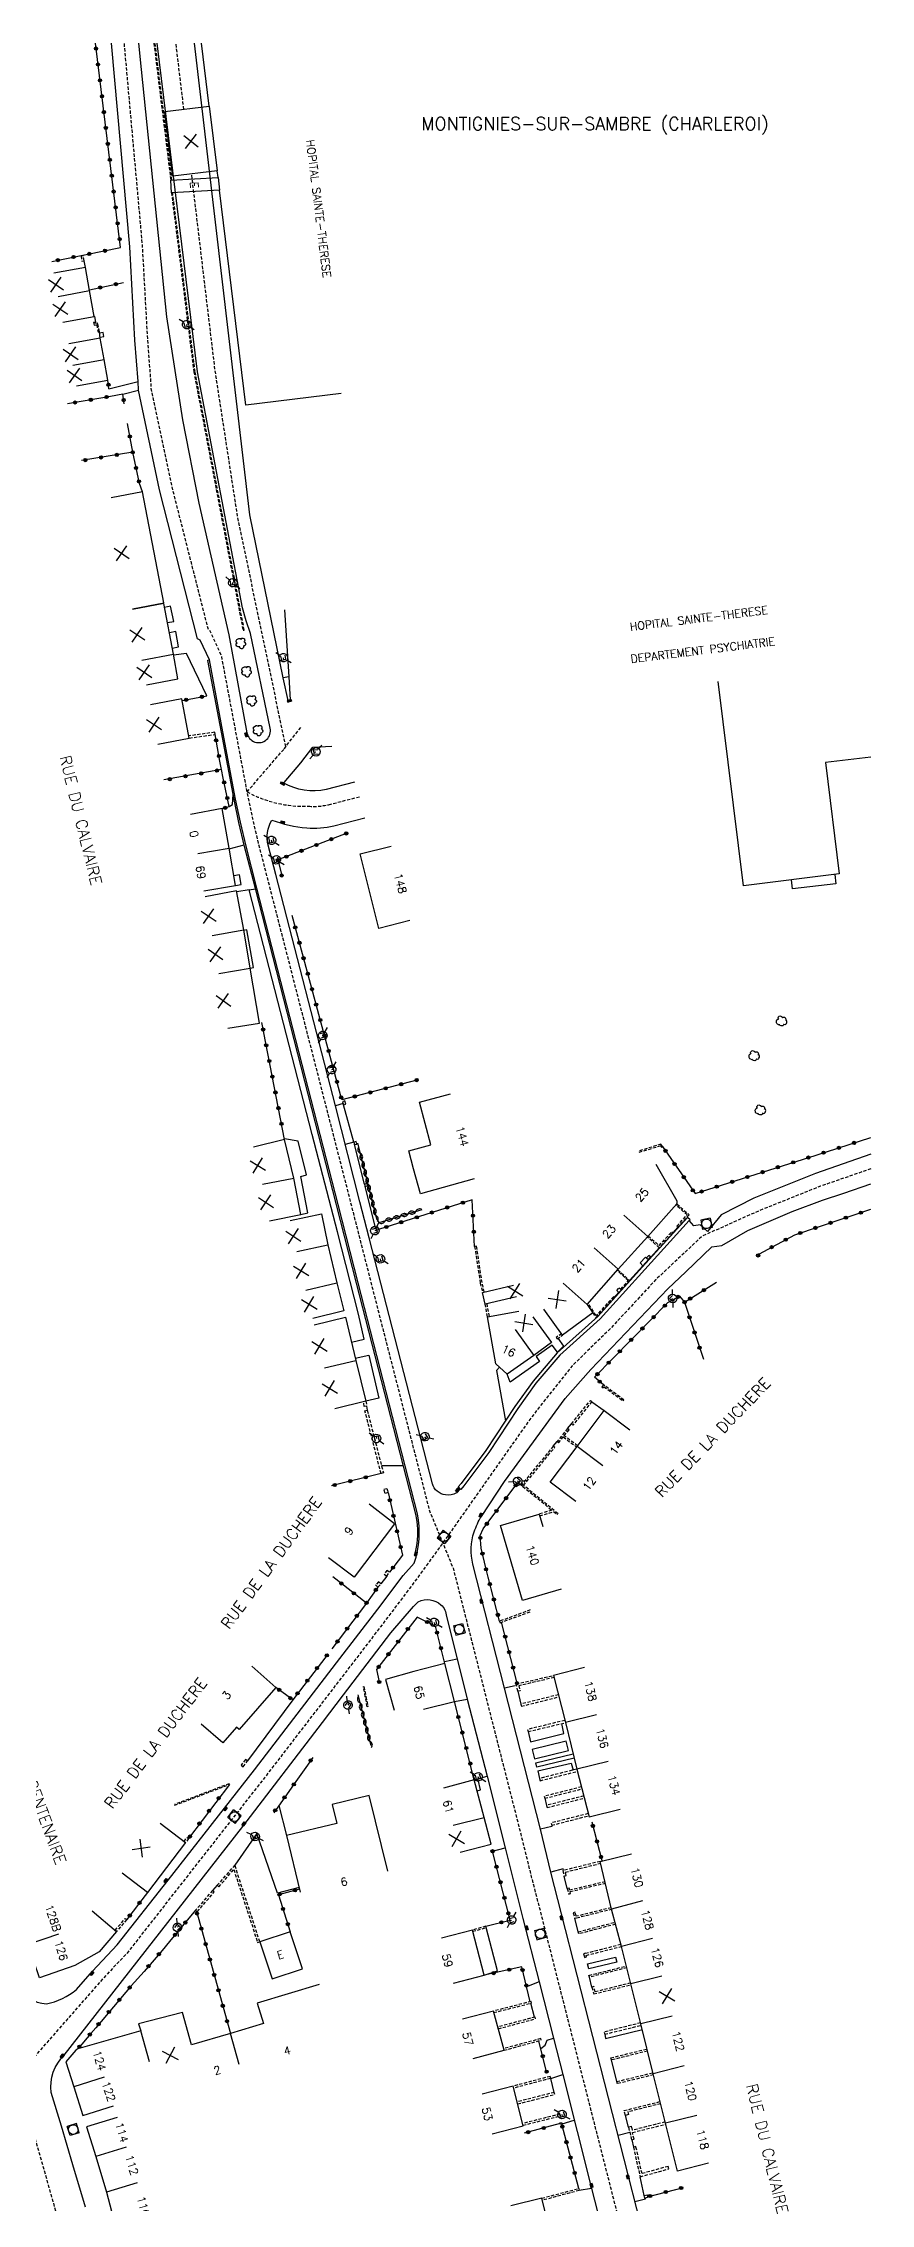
# Model space of a CAD drawing. Header units: millimetres. Extents: x 157000 to 158001, y 120999 to 122000.
# Drawn here: x 157870.7 to 158000, y 121662.6 to 122000 of the extents above; entities that cross this region are included whole.
import ezdxf
from ezdxf.enums import TextEntityAlignment as Align

# ---------------------------------------------------------------- set-up
doc = ezdxf.new("R2010")
doc.units = ezdxf.units.MM
doc.linetypes.add('DASHED', pattern=[0.75, 0.5, -0.25])
doc.layers.get('0').update_dxf_attribs({"linetype": 'CONTINUOUS'})
for name, color, linetype in [('W0001', 6, 'DASHED'), ('W0008', 7, 'CONTINUOUS'), ('W0100', 7, 'CONTINUOUS'), ('W0112', 1, 'DASHED'), ('W0300', 7, 'CONTINUOUS'), ('W0310', 3, 'CONTINUOUS'), ('W0322', 7, 'CONTINUOUS'), ('W0334', 7, 'CONTINUOUS'), ('W0400', 7, 'CONTINUOUS'), ('W0420', 7, 'CONTINUOUS'), ('W0471', 7, 'CONTINUOUS'), ('W0980', 7, 'CONTINUOUS'), ('W0984', 7, 'CONTINUOUS'), ('W0989', 7, 'CONTINUOUS'), ('W0991', 7, 'CONTINUOUS'), ('W1102', 7, 'CONTINUOUS')]:
    doc.layers.add(name, color=color, linetype=linetype)
doc.styles.get("Standard").update_dxf_attribs({"font": 'romans.shx', "width": 0.85})

# ---------------------------------------------------------------- blocks, each defined once
blk = doc.blocks.new('t991o')
at = {"color": 0, "linetype": 'Continuous'}
for p, q in [((-1, 1), (1, -1)), ((-1, -1), (1, 1))]:
    blk.add_line(p, q, dxfattribs=at)
blk = doc.blocks.new('t322o')
at = {"color": 0, "linetype": 'Continuous'}
for radius in [0.25, 0.15]:
    blk.add_circle((0, 0), radius, dxfattribs=at)
blk = doc.blocks.new('t310o')
at = {"color": 0, "linetype": 'Continuous'}
for centre, start, end in [((-0.5, 0.38), 216.8699, 323.1304), ((0.5, -0.37), 36.8699, 143.1303)]:
    blk.add_arc(centre, 0.625, start, end, dxfattribs=at)
blk = doc.blocks.new('T471')
for p, q in [((-0.333334, 0.333334), (-0.333334, -0.333334)), ((-0.333334, 0.333334), (0.333334, 0.333334)), ((-0.333334, 0), (0, 0)), ((0.500001, 0.500001), (1.000002, 1.000002)), ((-0.500001, -0.500001), (-1.000002, -1.000002)), ((-0.333334, -0.333334), (0.333334, -0.333334))]:
    blk.add_line(p, q)
blk.add_ellipse((0, 0), major_axis=(0.471405, 0.471405), ratio=1, start_param=5.4977871438, end_param=11.780972451)
blk = doc.blocks.new('T400')
for p, q in [((-0.15, 0.3), (0.15, 0.3)), ((-0.15, -0.25), (-0.15, 0.3)), ((-0.15, 0.15), (0.15, 0.15)), ((-0.15, 0), (0.15, 0)), ((0.15, 0.3), (0.15, -0.25)), ((-0.15, -0.15), (0.15, -0.15)), ((-0.15, -0.25), (-0.15, -0.3)), ((-0.15, -0.3), (0.15, -0.3)), ((0.15, -0.3), (0.15, -0.25))]:
    blk.add_line(p, q)
blk = doc.blocks.new('T300')
for p, q in [((-0.8, 0.51), (-0.86, 0.34)), ((-0.86, 0.34), (-0.86, 0.17)), ((-0.86, 0.17), (-0.74, 0.06)), ((-0.69, 0.63), (-0.8, 0.51)), ((-0.8, -0.06), (-0.74, 0.06)), ((-0.74, 0.06), (-0.69, 0.11)), ((-0.57, 0.69), (-0.69, 0.63)), ((-0.46, 0.69), (-0.57, 0.69)), ((-0.29, 0.63), (-0.46, 0.69)), ((-0.29, 0.63), (-0.17, 0.74)), ((-0.23, 0.57), (-0.29, 0.63)), ((-0.17, 0.74), (-0.06, 0.8)), ((-0.06, 0.8), (0.06, 0.8)), ((0.06, 0.8), (0.23, 0.74)), ((0.23, 0.74), (0.34, 0.63)), ((0.34, 0.63), (0.4, 0.51)), ((0.46, 0.46), (0.34, 0.46)), ((0.4, 0.51), (0.4, 0.46)), ((0.57, 0.4), (0.46, 0.46)), ((0.57, 0.4), (0.69, 0.29)), ((0.69, 0.29), (0.74, 0.17)), ((0.74, 0.06), (0.69, -0.17)), ((0.74, 0.17), (0.74, 0.06)), ((-0.8, -0.17), (-0.8, -0.06)), ((-0.8, -0.23), (-0.8, -0.17)), ((-0.74, -0.34), (-0.8, -0.23)), ((-0.69, -0.4), (-0.74, -0.34)), ((-0.51, -0.46), (-0.69, -0.4)), ((-0.4, -0.46), (-0.51, -0.46)), ((-0.4, -0.46), (-0.34, -0.46)), ((-0.34, -0.46), (-0.34, -0.4)), ((-0.34, -0.51), (-0.34, -0.46)), ((-0.29, -0.63), (-0.34, -0.51)), ((-0.17, -0.74), (-0.29, -0.63)), ((-0.06, -0.8), (-0.17, -0.74)), ((0.06, -0.8), (-0.06, -0.8)), ((0.17, -0.74), (0.06, -0.8)), ((0.23, -0.69), (0.17, -0.74)), ((0.29, -0.46), (0.23, -0.46)), ((0.29, -0.63), (0.23, -0.69)), ((0.46, -0.4), (0.29, -0.46)), ((0.34, -0.51), (0.29, -0.63)), ((0.34, -0.51), (0.34, -0.46)), ((0.57, -0.34), (0.46, -0.4)), ((0.63, -0.29), (0.57, -0.34)), ((0.69, -0.17), (0.63, -0.29))]:
    blk.add_line(p, q)
blk = doc.blocks.new('T420')
for p, q in [((0.75, 0.75), (-0.75, 0.75)), ((-0.75, 0.75), (-0.75, -0.75)), ((0.75, 0.75), (0.75, -0.75)), ((0.75, -0.75), (-0.75, -0.75))]:
    blk.add_line(p, q)
blk.add_ellipse((0, 0), major_axis=(-0.53, 0.53), ratio=1, start_param=3.926991, end_param=10.210176)

msp = doc.modelspace()

# ---------------------------------------------------------------- linework, layer by layer
at = {"layer": 'W0001', "flags": 128}
for points in [[(158000, 121491.04), (157998.09, 121505.45), (157997.63, 121508.76), (157996.67, 121515.67), (157994.58, 121526.73), (157993.32, 121531.87), (157977.79, 121592.8), (157975.05, 121603.52), (157972.9, 121611.98), (157972.68, 121612.91), (157971.73, 121616.7), (157958.45, 121668.75), (157948.7, 121707.07), (157947.02, 121713.61), (157945.37, 121720.29), (157939.76, 121742.32), (157934.84, 121761.67), (157931.11, 121770.75), (157921.84, 121806.89), (157918.72, 121819.15), (157906.04, 121868.52), (157904.35, 121875.06), (157903.48, 121878.79), (157902.72, 121882.32), (157900.75, 121892.81), (157898.59, 121904.29), (157896.73, 121908.29), (157896.52, 121908.39), (157890.85, 121930.72), (157887.59, 121946.05), (157887.54, 121947.3), (157887.04, 121953.76), (157886.23, 121968.32), (157883.39, 122000)], [(157892.69, 121989.67), (157891.45, 122000)], [(157908.62, 121890.14), (157901.1, 121925.98), (157897.56, 121948.98), (157893.9, 121979.58)], [(158000, 121824.19), (157992.12, 121821.47), (157982.59, 121817.66), (157973.64, 121813.66), (157966.39, 121806.86), (157959.33, 121799.25), (157953.33, 121793.41), (157946.89, 121785.28), (157933.15, 121765.78), (157928.51, 121759.41), (157924.59, 121754.22), (157918.14, 121745.81), (157905.29, 121729.1), (157891.79, 121711.89), (157883.81, 121701.7), (157879.89, 121697.55), (157866.51, 121682.3)], [(157875.77, 121650.6), (157869.56, 121672.43), (157862.93, 121693.91), (157858.77, 121705.45)]]:
    msp.add_lwpolyline(points, dxfattribs=at)
at = {"layer": 'W0001'}
msp.add_lwpolyline([(157902.57, 121883.08), (157908.34, 121889.78), (157911.07, 121893.32)], dxfattribs=at)
msp.add_lwpolyline([(157902.57, 121883.08, 0.134895), (157912.16, 121880.83, 0.0798), (157915.3, 121881.07), (157920.1, 121882.3)], format="xyb", dxfattribs=at)
at = {"layer": 'W0008'}
for points in [[(157866.54, 121696.85, 0.261756), (157871.24, 121693.76, 0.122782), (157875.89, 121696.02), (157878.41, 121698.89), (157882.29, 121703), (157890.21, 121713.12), (157903.71, 121730.33), (157916.55, 121747.02), (157923, 121755.44), (157926.96, 121760.67), (157928.67, 121762.63, 0.134134), (157929.16, 121770.3), (157919.91, 121806.39), (157916.78, 121818.65), (157904.1, 121868.02), (157902.41, 121874.59), (157901.53, 121878.36), (157900.76, 121881.92), (157898.79, 121892.44), (157896.67, 121903.68), (157895.23, 121906.79), (157894.81, 121906.98), (157888.9, 121930.27), (157885.6, 121945.8), (157885.54, 121947.19), (157885.04, 121953.63), (157884.24, 121968.18), (157881.38, 122000)], [(157885.61, 122000), (157886.04, 121995.9), (157889.95, 121957.29), (157892.45, 121941.16), (157895.01, 121928.17), (157899.73, 121907.59), (157902.55, 121892.28, 1.028725), (157906.17, 121893.03), (157903.11, 121907.78), (157902.44, 121909.77), (157901.86, 121911.82), (157894.82, 121948.66), (157888.54, 122000)], [(157919.34, 121884.6), (157914.91, 121883.42, -0.177582), (157908.28, 121884.43), (157908.34, 121884.56), (157910.98, 121887.63), (157912.83, 121890.03), (157915.78, 121890.23)], [(158000, 121826.5), (157991.37, 121823.48), (157981.75, 121819.62), (157976.63, 121817.02), (157974.48, 121814.43), (157973.37, 121815.47), (157972.36, 121815.27), (157971.64, 121816.1), (157964.68, 121808.49), (157957.74, 121800.77), (157951.41, 121795.11), (157947.69, 121790.7), (157944.84, 121786.78), (157940.31, 121779.89), (157936.42, 121774.67), (157935.96, 121774.09), (157935.82, 121774.2), (157935.26, 121773.58, -0.147956), (157933.55, 121773.27, -0.310318), (157931.53, 121775.01), (157921.65, 121813.41), (157920.18, 121819.06), (157916.38, 121834.03), (157907.05, 121870.17), (157905.84, 121874.73, -0.20152), (157906.43, 121878.65, 0.066795), (157911.88, 121877.45, 0.080323), (157916.12, 121877.78), (157920.94, 121879.01)], [(157937.84, 121762.44, -0.146645), (157938.04, 121767.5, -0.0544), (157939.17, 121769.91), (157942.77, 121775.34), (157952.25, 121788.32), (157956.24, 121792.83), (157968.31, 121805.46), (157971.08, 121808.09), (157975.15, 121812.02), (157976.72, 121812.2), (157980.8, 121814.56), (157987.74, 121817.53), (157992.43, 121819.29), (157995.81, 121820.39), (158000, 121821.84)], [(157877.31, 121662), (157875.34, 121668.62), (157873.57, 121674.68), (157871.97, 121679.94, -0.241763), (157874.01, 121685.76), (157901.91, 121721.46), (157914.33, 121737.74), (157917.62, 121742.04), (157925.01, 121751.72), (157928.54, 121755.86), (157929.31, 121756.57, -0.306101), (157932.83, 121756.11, -0.206917), (157933.7, 121754.26), (157935.39, 121747.65), (157936.97, 121741.34), (157940.05, 121729.32), (157942.87, 121718.16), (157945.66, 121707.13), (157948.18, 121697.21), (157950.44, 121688.42), (157951.87, 121682.72), (157956.36, 121664.96), (157960.26, 121649.72)]]:
    msp.add_lwpolyline(points, format="xyb", dxfattribs=at)
for points in [[(157908.42, 121911.48), (157909.11, 121901.05), (157908.19, 121900.89), (157902.99, 121926.34), (157894.36, 122000)], [(158000, 121514.2), (157999.73, 121516.17), (157997.61, 121527.39), (157996.33, 121532.62), (157980.8, 121593.57), (157978.06, 121604.29), (157975.91, 121612.72), (157975.69, 121613.65), (157974.73, 121617.46), (157961.45, 121669.51), (157951.7, 121707.83), (157950.03, 121714.37), (157948.38, 121721.04), (157942.77, 121743.08), (157937.84, 121762.44)]]:
    msp.add_lwpolyline(points, dxfattribs=at)
at = {"layer": 'W0100'}
for points in [[(157917.28, 121945.3), (157902.39, 121943.47), (157898.27, 121977.07), (157890.75, 121976.64), (157890.64, 121978.61), (157898.03, 121979.03), (157897.9, 121980.07), (157890.94, 121979.21), (157889.7, 121989.31), (157896.66, 121990.16), (157895.45, 122000)], [(157873.76, 121956.45), (157878.68, 121957.34), (157877.95, 121961.36), (157877.3, 121964.98), (157872.38, 121964.09)], [(157875.9, 121946.49), (157880.82, 121947.38), (157880.24, 121950.61), (157879.63, 121953.95), (157874.71, 121953.07)], [(157884.64, 121911.66), (157889.55, 121912.61), (157886.22, 121929.92), (157881.31, 121928.97)], [(157886.86, 121899.81), (157891.77, 121900.73), (157891.05, 121904.56), (157889.57, 121912.49), (157884.65, 121911.57)], [(157888.62, 121890.53), (157893.53, 121891.48), (157892.36, 121897.59), (157887.45, 121896.64)], [(158000, 121888.51), (157992.92, 121887.64), (157995.08, 121870.26), (157980.1, 121868.4), (157976.15, 121900.32)], [(157895.82, 121867.6), (157900.75, 121868.43), (157899.78, 121874.26), (157898.65, 121880.45), (157893.73, 121879.55)], [(157927.97, 121862.96), (157923.12, 121861.75), (157920.23, 121873.4), (157925.08, 121874.6)], [(157899.57, 121846.15), (157904.5, 121846.97), (157903.07, 121855.53), (157902.07, 121861.5), (157900.91, 121867.59), (157896, 121866.66)], [(157938.04, 121822.65), (157929.65, 121820.3), (157928.57, 121824.17), (157927.82, 121827.02), (157931.27, 121827.93), (157929.5, 121834.63), (157934.33, 121835.91)], [(157906.08, 121816.07), (157910.98, 121817.04), (157909.86, 121822.76), (157908.41, 121828.77), (157903.55, 121827.6)], [(157969.74, 121819.13), (157966.48, 121824.87)], [(157909.29, 121816.12), (157914.18, 121817.15), (157915.2, 121812.3), (157916.59, 121806.41), (157917.68, 121802), (157912.82, 121800.81)], [(157951.95, 121806.34), (157955.69, 121803.03), (157960.55, 121808.52), (157965.15, 121813.64), (157969.72, 121818.71), (157969.76, 121818.87), (157969.74, 121819.13)], [(157944.63, 121804.19), (157939.76, 121803.06), (157939.33, 121804.9), (157944.2, 121806.02)], [(157955.69, 121803.03), (157956.59, 121801.7), (157951.86, 121798.24), (157948.9, 121802.27)], [(157913.06, 121799.84), (157917.92, 121801.01), (157919.54, 121794.28), (157921.12, 121787.93), (157916.27, 121786.72)], [(157947.18, 121801.1), (157950.1, 121797.05), (157947.35, 121795.06), (157943.17, 121792.15), (157941.44, 121793.72), (157940.12, 121801.1), (157945.04, 121801.98)], [(157953.91, 121772.24), (157949.91, 121775.24), (157954.12, 121780.83), (157958.36, 121786.45), (157962.35, 121783.44)], [(157925.59, 121768.77), (157919.28, 121760.44), (157915.29, 121763.46)], [(157925.59, 121768.77), (157921.64, 121771.84)], [(157951.65, 121758.53), (157945.59, 121756.76), (157942.15, 121768.51), (157948.21, 121770.28), (157948.78, 121768.32)], [(157903.32, 121746.5), (157907.08, 121743.21), (157901.31, 121736.62), (157900.91, 121736.97), (157898.77, 121734.53), (157895.41, 121737.46)], [(157930.11, 121739.78), (157934.96, 121741.01), (157933.46, 121746.92), (157928.62, 121745.69), (157924.21, 121744.46), (157925.54, 121739.65)], [(157955.3, 121746.3), (157950.45, 121745.08), (157952.3, 121737.7), (157954.1, 121730.43), (157955.99, 121722.98), (157960.83, 121724.21)], [(157935.84, 121717.48), (157940.68, 121718.71), (157939.62, 121722.9), (157938.06, 121728.77), (157933.23, 121727.49)], [(157924.54, 121714.49), (157921.62, 121726.31), (157915.88, 121724.9), (157916.59, 121721.96), (157908.73, 121720.07), (157910.86, 121711.2)], [(157888.99, 121722), (157892.96, 121718.96), (157887, 121711.15), (157883.03, 121714.19)], [(157974.65, 121668.87), (157969.8, 121667.67), (157967.95, 121675.14), (157966.01, 121682.87), (157964.09, 121690.65), (157962.53, 121696.9), (157961.05, 121702.75), (157959.51, 121708.58), (157957.74, 121716.03), (157962.6, 121717.19)], [(157878.37, 121708.33), (157882.18, 121705.1), (157879.46, 121701.88), (157875.66, 121699.75), (157870.13, 121697.83), (157868.36, 121703.07), (157866.66, 121708.1)], [(157909.3, 121705.02), (157904.55, 121703.46), (157906.48, 121697.66), (157911.23, 121699.24), (157909.29, 121705.05)], [(157934.79, 121697.01), (157939.62, 121698.28), (157937.78, 121705.31), (157932.94, 121704.04)], [(157913.82, 121696.82), (157904.16, 121693.86), (157905.13, 121690.72), (157899.97, 121689.14), (157893.86, 121687.38), (157892.49, 121692.45), (157885.58, 121690.65), (157885.94, 121689.54), (157876.14, 121686.73), (157875.97, 121686.66), (157875.8, 121686.53), (157874.25, 121684.73), (157875.48, 121680.83), (157876.92, 121676.34), (157881.68, 121677.87)], [(157937.87, 121685.24), (157942.7, 121686.53), (157941.06, 121692.65), (157936.23, 121691.36)], [(157940.87, 121673.48), (157945.71, 121674.71), (157944.13, 121680.92), (157939.28, 121679.68)], [(157882.29, 121676.03), (157877.5, 121674.58), (157878.91, 121669.93), (157880.62, 121664.37), (157882.46, 121657.21), (157883.57, 121652.73)], [(157947.67, 121646.51), (157952.52, 121647.71), (157948.62, 121663.42), (157943.77, 121662.22)]]:
    msp.add_lwpolyline(points, dxfattribs=at)
at = {"layer": 'W0112'}
for points in [[(157888, 122000), (157890.64, 121978.61)], [(157890.83, 121978.62), (157888.2, 122000)], [(157890.75, 121976.64), (157894.24, 121948.69), (157901.93, 121908.32), (157902.12, 121908.35), (157894.43, 121948.72), (157890.94, 121976.65)], [(157893.53, 121891.48), (157897.56, 121892.04), (157897.51, 121892.38), (157893.47, 121891.82)], [(157963.82, 121826.8), (157967.14, 121827.8), (157967.31, 121827.56), (157967.48, 121827.68), (157967.22, 121828.03), (157963.76, 121826.99)], [(157969.72, 121818.71), (157971.62, 121817.01), (157969.88, 121815.09), (157969.71, 121815.25), (157971.3, 121816.99), (157969.57, 121818.54)], [(157965.23, 121813.73), (157966.94, 121812.2), (157968.9, 121814.35), (157969.07, 121814.2), (157966.95, 121811.88), (157965.08, 121813.56)], [(157939.62, 121804.96), (157939.28, 121806.42), (157938.41, 121812.12), (157938.11, 121812.07), (157938.99, 121806.36), (157939.33, 121804.9)], [(157960.47, 121808.43), (157962.32, 121806.75), (157961.04, 121805.31), (157960.65, 121804.9), (157960.3, 121805.19), (157960.69, 121805.62), (157960.93, 121805.41), (157962.11, 121806.74), (157960.38, 121808.32)], [(157940.12, 121801.1), (157939.76, 121803.06)], [(157940.41, 121801.15), (157940.05, 121803.12)], [(157956.59, 121801.7), (157957.05, 121800.98), (157959.97, 121804.12), (157959.84, 121804.24), (157957.08, 121801.27), (157955.84, 121803.2)], [(157951.71, 121798.46), (157950.84, 121797.87), (157950.98, 121797.65), (157951.86, 121798.24)], [(157921.12, 121787.93), (157921.24, 121787.14), (157920.88, 121787.08), (157920.77, 121787.84)], [(157954.2, 121780.93), (157952.11, 121782.51), (157952.87, 121783.44), (157952.63, 121783.63), (157950.98, 121781.59), (157951.22, 121781.4), (157951.96, 121782.32), (157954.05, 121780.74)], [(157951.14, 121770.33), (157945.76, 121774.75), (157950.62, 121780.68), (157950.38, 121780.87), (157945.41, 121774.8), (157945.64, 121774.6), (157950.17, 121770.88), (157948.21, 121770.28)], [(157948.29, 121770), (157950.44, 121770.66), (157951.02, 121770.18)], [(157946.81, 121755.3), (157942, 121753.53), (157942.08, 121753.3), (157946.89, 121755.07)], [(157950.53, 121744.75), (157945.02, 121743.46), (157945.21, 121742.69), (157944.87, 121742.6), (157944.6, 121743.72), (157950.45, 121745.08)], [(157951.21, 121742.06), (157945.34, 121740.59), (157945.42, 121740.26), (157951.29, 121741.73)], [(157952.22, 121738.05), (157946.37, 121736.63), (157946.45, 121736.29), (157952.3, 121737.7)], [(157954.09, 121730.45), (157948.26, 121728.97), (157948.35, 121728.62), (157954.18, 121730.1)], [(157891.24, 121724.8), (157899.8, 121728.04), (157899.75, 121728.15), (157891.2, 121724.91)], [(157954.8, 121727.67), (157948.99, 121726.19), (157949.08, 121725.88), (157954.88, 121727.35)], [(157955.16, 121726.25), (157949.35, 121724.78), (157949.45, 121724.44), (157955.24, 121725.91)], [(157955.86, 121723.49), (157950.06, 121722.02), (157950.15, 121721.68), (157955.94, 121723.15)], [(157892.72, 121719.14), (157893.19, 121719.78), (157893.43, 121719.6), (157892.96, 121718.96)], [(157957.74, 121716.03), (157951.9, 121714.58), (157952.1, 121713.72), (157952.41, 121713.8), (157952.28, 121714.35), (157957.81, 121715.73)], [(157958.5, 121712.85), (157952.98, 121711.53), (157952.9, 121711.87), (157952.59, 121711.79), (157952.81, 121710.92), (157953.11, 121710.99), (157953.03, 121711.32), (157958.54, 121712.64)], [(157959.46, 121708.8), (157953.99, 121707.45), (157953.84, 121708.09), (157953.53, 121708.01), (157953.74, 121707.15), (157954.04, 121707.22), (157959.51, 121708.58)], [(157881.96, 121705.29), (157883.53, 121707.13), (157883.76, 121706.93), (157882.18, 121705.1)], [(157937.83, 121705.11), (157939.93, 121705.69), (157939.87, 121705.89), (157937.78, 121705.31)], [(157960.13, 121706.22), (157954.38, 121704.7), (157954.29, 121705.02), (157960.05, 121706.54)], [(157960.97, 121703.04), (157955.45, 121701.64), (157955.44, 121701.68), (157955.14, 121701.6), (157955.29, 121701.02), (157955.59, 121701.1), (157955.53, 121701.35), (157961.05, 121702.75)], [(157961.89, 121699.42), (157956.05, 121697.93), (157955.97, 121698.22), (157961.82, 121699.7)], [(157962.5, 121697.04), (157956.96, 121695.66), (157956.74, 121696.48), (157956.43, 121696.39), (157956.72, 121695.32), (157962.56, 121696.78)], [(157941.12, 121692.41), (157947, 121693.91), (157946.94, 121694.15), (157941.06, 121692.65)], [(157941.8, 121689.89), (157947.62, 121691.45), (157947.55, 121691.72), (157941.73, 121690.16)], [(157942.7, 121686.53), (157948.51, 121688.1), (157948.44, 121688.35), (157942.63, 121686.78)], [(157964.05, 121690.81), (157958.35, 121689.38), (157958.43, 121689.03), (157964.15, 121690.44)], [(157965.14, 121686.4), (157959.49, 121685.01), (157959.38, 121685.34), (157965.06, 121686.74)], [(157949.99, 121682.14), (157949.91, 121682.45), (157944.13, 121680.92)], [(157949.99, 121682.14), (157944.21, 121680.61)], [(157966.05, 121682.69), (157960.41, 121681.31), (157960.33, 121681.64), (157965.97, 121683.03)], [(157944.83, 121678.15), (157950.63, 121679.63), (157950.55, 121679.94), (157944.75, 121678.47)], [(157967.18, 121678.18), (157962.06, 121676.9), (157962.16, 121676.47), (157961.66, 121676.35), (157961.48, 121677.12), (157967.1, 121678.52)], [(157945.68, 121674.82), (157951.52, 121676.28), (157951.46, 121676.55), (157945.62, 121675.09)], [(157967.9, 121675.33), (157962.79, 121674.04), (157962.66, 121674.62), (157962.16, 121674.5), (157962.62, 121672.54), (157963.01, 121672.63), (157962.76, 121673.69), (157967.99, 121674.99)], [(157948.62, 121663.42), (157954.38, 121664.95), (157954.46, 121664.63), (157948.7, 121663.1)]]:
    msp.add_lwpolyline(points, dxfattribs=at)
for points in [[(157876.77, 121965.96), (157877.11, 121966.02), (157876.96, 121966.8), (157876.63, 121966.74)], [(157878.85, 121956.4), (157878.59, 121956.36), (157878.66, 121955.96), (157878.92, 121956.01), (157879.08, 121956.04), (157879.28, 121954.9), (157879.49, 121954.93), (157879.25, 121956.27), (157878.88, 121956.21)], [(157917.97, 121834.32), (157917.83, 121834.79), (157917.46, 121834.68), (157917.6, 121834.21)], [(157919.34, 121827.98), (157919.72, 121828.07), (157919.63, 121828.44), (157919.25, 121828.34)], [(157921.02, 121821.45), (157921.4, 121821.55), (157921.3, 121821.92), (157920.92, 121821.82)], [(157922.72, 121814.63), (157923.1, 121814.73), (157923.01, 121815.1), (157922.63, 121815.01)], [(157964.96, 121810.28), (157965.25, 121810.01), (157965.62, 121810.4), (157965.33, 121810.67)], [(157958.32, 121790.16), (157961.32, 121787.95), (157961.43, 121788.1), (157958.44, 121790.31), (157958.22, 121790.47), (157957.98, 121790.16), (157958.2, 121789.99)], [(157921.33, 121786.49), (157923.85, 121776.7), (157923.49, 121776.61), (157920.98, 121786.4)], [(157953.47, 121784.17), (157953.23, 121784.36), (157956.2, 121788.03), (157956.44, 121787.84)], [(157923.93, 121774.14), (157924.39, 121774.28), (157924.58, 121773.65), (157924.13, 121773.51)], [(157923.47, 121759.37), (157923.11, 121759.71), (157922.65, 121759.22), (157923.01, 121758.88)], [(157924.81, 121761.19), (157924.41, 121761.48), (157923.98, 121760.9), (157924.38, 121760.6)], [(157920.81, 121743.33), (157921.12, 121741.77), (157921.44, 121740.2), (157921.34, 121740.19), (157921.03, 121741.75), (157920.72, 121743.31)], [(157902.31, 121731.95), (157901.64, 121731.05), (157901.95, 121730.82), (157902.62, 121731.73)], [(157904.55, 121703.46), (157900.64, 121715.46), (157897.88, 121712.29), (157898.14, 121712.06), (157900.49, 121714.76), (157904.21, 121703.36)], [(157894.79, 121708.16), (157897.42, 121711.26), (157897.15, 121711.49), (157894.53, 121708.39)], [(157951.79, 121675.03), (157951.52, 121674.92), (157951.43, 121675.17), (157951.69, 121675.27)], [(157962.91, 121671.39), (157963.96, 121666.77), (157968.46, 121668.01), (157968.35, 121668.4), (157964.26, 121667.27), (157963.3, 121671.48)], [(157964.72, 121663.45), (157964.62, 121663.86), (157965.04, 121663.96), (157965.14, 121663.55)]]:
    msp.add_lwpolyline(points, close=True, dxfattribs=at)
at = {"layer": 'W0310'}
for points in [[(157923.2, 121815.8), (157922.82, 121816.39), (157919.85, 121828.2)], [(157923.2, 121815.8), (157929.91, 121817.85)], [(157919.85, 121742.02), (157921.9, 121734.15)]]:
    msp.add_lwpolyline(points, dxfattribs=at)
at = {"layer": 'W0322'}
for p, q in [((157915.22, 121748.43), (157909.7, 121741.26)), ((157909.7, 121741.26), (157907.08, 121743.21))]:
    msp.add_line(p, q, dxfattribs=at)
for points in [[(157872.05, 121965.92), (157882.81, 121968.07), (157878.87, 122000)], [(157877.92, 121961.49), (157883.28, 121962.61)], [(157883.38, 121943.7), (157883.17, 121945.21), (157881.23, 121944.84), (157874.52, 121943.67)], [(157880.97, 121946.03), (157880.82, 121947.38)], [(157885.76, 121931.22), (157884.69, 121936.11), (157883.89, 121940.62)], [(157884.69, 121936.11), (157876.72, 121934.8)], [(157892.4, 121897.35), (157896.29, 121898.08)], [(157898.33, 121887.85), (157897.56, 121892.04)], [(157898.57, 121886.55), (157889.57, 121884.93)], [(157898.65, 121880.45), (157899.74, 121880.78), (157898.85, 121885.21)], [(157918.05, 121876.58), (157907.35, 121872.43)], [(157907.35, 121872.43), (157908.02, 121869.82)], [(157929.06, 121838.05), (157917.37, 121834.96), (157909.59, 121863.75)], [(157908.41, 121828.77), (157904.87, 121847.04)], [(157967.48, 121827.68), (157972.57, 121820.33), (157991.47, 121826.34), (158000, 121829.09)], [(157937.71, 121819.36), (157923.1, 121814.73)], [(157938.11, 121812.07), (157937.71, 121819.36)], [(157982.39, 121810.67), (157982.59, 121810.93), (157988.12, 121813.89), (158000, 121817.87)], [(157958.22, 121790.47), (157956.83, 121791.66), (157968.31, 121803.31), (157970.1, 121804.31), (157970.91, 121803.38), (157975.87, 121806.47)], [(157970.91, 121803.38), (157973.84, 121794.45)], [(157923.49, 121776.61), (157915.77, 121774.7)], [(157924.58, 121773.65), (157926.84, 121763.86), (157924.81, 121761.19)], [(157939.89, 121761.65), (157939.14, 121764.95), (157938.97, 121766.92), (157939.42, 121767.96), (157944.85, 121775.19), (157945.41, 121774.8)], [(157923.01, 121758.88), (157921.22, 121756.36), (157915.82, 121749.23)], [(157921.22, 121756.36), (157915.97, 121760.47)], [(157942, 121753.53), (157940.23, 121760.41)], [(157933.46, 121746.92), (157931.98, 121752.79), (157929.12, 121754.18), (157922.79, 121745.99), (157923.21, 121744.05)], [(157944.74, 121743.86), (157942.32, 121753.39)], [(157938.06, 121728.77), (157934.96, 121741.01)], [(157912.83, 121732.25), (157911.99, 121731.06)], [(157910.19, 121728.49), (157906.72, 121723.63)], [(157899.8, 121728.04), (157893.43, 121719.6)], [(157958.02, 121716.1), (157956.45, 121722.15)], [(157939.87, 121705.89), (157943.65, 121706.86), (157940.91, 121717.64)], [(157910.74, 121711.7), (157907.48, 121710.83), (157909.3, 121705.02)], [(157885.76, 121709.56), (157883.76, 121706.93)], [(157894.53, 121708.39), (157890.43, 121703.51)], [(157894.66, 121708.27), (157899.96, 121689.14)], [(157889.3, 121702.13), (157886.49, 121698.85)], [(157946.78, 121694.11), (157945.48, 121699.56), (157939.62, 121698.28)], [(157884.48, 121696.58), (157878.92, 121690.04)], [(157878.18, 121689.16), (157876.16, 121686.83)], [(157949.36, 121683.18), (157948.16, 121688)], [(157951.46, 121675.08), (157945.83, 121673.57)], [(157954.38, 121664.95), (157951.71, 121675)], [(157965.12, 121663.65), (157970.75, 121665.1)]]:
    msp.add_lwpolyline(points, dxfattribs=at)
at = {"layer": 'W0334'}
for points in [[(157877.3, 121964.98), (157877.11, 121966.02)], [(157878.85, 121956.4), (157878.93, 121956.45), (157878.77, 121957.34), (157878.68, 121957.34)], [(157879.63, 121953.95), (157879.49, 121954.93)], [(157879.61, 121954.11), (157880.21, 121954.2), (157880.07, 121954.81), (157879.52, 121954.73)], [(157880.97, 121946.03), (157885.54, 121947.19)], [(157883.17, 121945.21), (157885.6, 121945.8)], [(157886.22, 121929.92), (157885.76, 121931.22)], [(157890.12, 121909.52), (157891.14, 121909.7), (157890.62, 121912.07), (157889.68, 121911.89)], [(157890.87, 121905.54), (157891.86, 121905.73), (157891.43, 121908.12), (157890.42, 121907.93)], [(157896.29, 121898.08), (157893.09, 121904.67), (157891.08, 121904.42)], [(157909.11, 121901.05), (157909.32, 121897.47), (157908.96, 121897.35), (157908.19, 121900.89)], [(157898.85, 121885.21), (157898.57, 121886.55), (157898.33, 121887.85)], [(157899.74, 121880.78), (157900.31, 121881.12), (157900.37, 121882.68)], [(157899.79, 121874.18), (157902.12, 121874.78)], [(157900.75, 121868.43), (157901.63, 121868.62), (157901.38, 121870.11), (157900.5, 121869.96)], [(157994.37, 121870.17), (157994.55, 121868.7), (157987.78, 121867.92), (157987.6, 121869.33)], [(157902.89, 121867.75), (157900.94, 121867.44)], [(157918.86, 121797.12), (157920.88, 121797.6), (157919.99, 121801.47), (157916.69, 121814.36), (157912.71, 121829.58), (157902.89, 121867.75), (157903.88, 121867.92)], [(157903.07, 121855.52), (157903.55, 121855.62), (157902.54, 121861.52), (157902.07, 121861.44)], [(157917.55, 121834.39), (157916.38, 121834.03)], [(157919.25, 121828.34), (157917.6, 121834.21)], [(157910.98, 121817.04), (157912.06, 121817.32), (157910.98, 121822.99), (157911.82, 121823.27), (157910.56, 121828.53), (157908.39, 121828.88)], [(157919.25, 121828.34), (157917.91, 121828)], [(157920.92, 121821.82), (157919.34, 121827.98)], [(157922.63, 121815.01), (157921.02, 121821.45)], [(157971.64, 121816.1), (157971.77, 121816.24), (157971.36, 121816.59), (157964.28, 121808.85), (157957.37, 121801.15), (157951.03, 121795.48), (157947.26, 121791.03), (157944.4, 121787.09), (157939.87, 121780.2), (157935.99, 121775.05), (157935.53, 121774.51), (157935.82, 121774.2)], [(157969.07, 121814.2), (157969.88, 121815.09)], [(157962.32, 121806.75), (157964.41, 121809.06), (157965.25, 121810.01)], [(157964.41, 121809.06), (157963.96, 121809.49), (157964.81, 121810.4), (157964.97, 121810.28)], [(157965.62, 121810.4), (157966.95, 121811.88)], [(157959.97, 121804.12), (157960.65, 121804.9)], [(157951.12, 121797.75), (157952, 121796.52), (157951.05, 121795.58), (157950.21, 121796.65), (157947.71, 121794.9), (157948.24, 121794.12), (157943.65, 121790.9), (157943.17, 121792.15)], [(157919.46, 121794.61), (157921.59, 121795.08), (157923.15, 121788.39), (157921.12, 121787.93)], [(157942.01, 121793.2), (157941.53, 121792.72), (157942.93, 121784.85)], [(157921.24, 121787.14), (157921.33, 121786.49)], [(157956.42, 121787.82), (157958.36, 121786.45)], [(157952.63, 121783.63), (157953.23, 121784.36)], [(157950.38, 121780.87), (157950.98, 121781.59)], [(157923.54, 121777.88), (157926.98, 121777.85)], [(157924.38, 121760.6), (157923.47, 121759.37)], [(157940.23, 121760.41), (157939.89, 121761.65)], [(157933.38, 121747.25), (157935.39, 121747.65)], [(157944.42, 121743.47), (157942.77, 121743.08)], [(157944.87, 121742.6), (157945.34, 121740.59)], [(157909.7, 121741.26), (157902.62, 121731.73)], [(157934.96, 121741.01), (157936.97, 121741.34)], [(157946.45, 121736.29), (157946.83, 121734.71), (157952.07, 121736.01), (157951.71, 121737.56)], [(157953.67, 121732.16), (157947.82, 121730.75), (157947.66, 121731.43), (157953.5, 121732.83)], [(157911.99, 121731.06), (157910.19, 121728.49)], [(157938.06, 121728.77), (157940.05, 121729.32)], [(157938.51, 121727.07), (157939.04, 121727.21), (157938.64, 121728.77), (157938.1, 121728.63)], [(157947.96, 121730.16), (157953.18, 121731.39), (157953.48, 121730.29)], [(157947.96, 121730.16), (157948.26, 121728.97)], [(157949.08, 121725.88), (157949.35, 121724.78)], [(157907.54, 121724.78), (157908.73, 121720.07)], [(157950.15, 121721.68), (157950.19, 121721.47), (157948.38, 121721.04)], [(157910.68, 121711.96), (157907.31, 121711.08), (157904.07, 121720.38), (157900.64, 121715.46)], [(157940.91, 121717.64), (157942.87, 121718.16)], [(157952, 121714.64), (157951.95, 121714.85), (157950.03, 121714.37)], [(157897.88, 121712.29), (157897.15, 121711.49)], [(157952.59, 121711.79), (157952.1, 121713.72)], [(157887, 121711.15), (157885.76, 121709.56)], [(157939.62, 121698.28), (157941.68, 121698.95), (157939.93, 121705.7)], [(157954.29, 121705.02), (157953.74, 121707.15)], [(157890.43, 121703.51), (157889.3, 121702.13)], [(157886.49, 121698.85), (157884.48, 121696.58)], [(157956.43, 121696.39), (157956.05, 121697.93)], [(157948.18, 121697.21), (157946.23, 121696.44)], [(157947.45, 121691.69), (157946.9, 121693.88)], [(157878.92, 121690.04), (157878.18, 121689.16)], [(157948.46, 121686.82), (157949.11, 121687.33), (157949.45, 121688.11), (157950.44, 121688.42)], [(157958.43, 121689.03), (157958.55, 121688.37), (157964.31, 121689.79)], [(157960.33, 121681.64), (157959.49, 121685.01)], [(157950.55, 121679.94), (157949.99, 121682.14), (157951.87, 121682.72)], [(157951.78, 121675.05), (157953.67, 121675.61)], [(157962.16, 121674.5), (157961.66, 121676.35)], [(157962.35, 121673.69), (157960.51, 121673.23)], [(157962.99, 121671.41), (157962.71, 121672.56)], [(157956.36, 121664.96), (157954.46, 121664.63)], [(157964.62, 121663.86), (157963.96, 121666.77)], [(157964.72, 121663.45), (157964.78, 121663.28), (157963.15, 121662.88)]]:
    msp.add_lwpolyline(points, dxfattribs=at)
msp.add_lwpolyline([(157929, 121763.71), (157928.76, 121763.77, 0.114475), (157928.93, 121770.24), (157919.67, 121806.33), (157916.55, 121818.59), (157903.87, 121867.96), (157902.17, 121874.53), (157901.3, 121878.31), (157900.52, 121881.87), (157898.55, 121892.4), (157896.44, 121903.6), (157896.42, 121903.64), (157896.67, 121903.68)], format="xyb", dxfattribs=at)
for points in [[(157952.39, 121734.8), (157947.09, 121733.48), (157947.45, 121732.04), (157952.75, 121733.36)], [(157955.76, 121700.05), (157960.12, 121701.09), (157960.31, 121700.3), (157955.95, 121699.25)]]:
    msp.add_lwpolyline(points, close=True, dxfattribs=at)
at = {"layer": 'W1102'}
for p, q in [((157873.03, 121960.46), (157877.95, 121961.36)), ((157875.32, 121949.73), (157880.24, 121950.61)), ((157886.14, 121903.64), (157891.05, 121904.56)), ((157894.85, 121873.44), (157899.78, 121874.26)), ((157897.13, 121860.66), (157902.07, 121861.5)), ((157898.14, 121854.71), (157903.07, 121855.53)), ((157904.95, 121821.8), (157909.86, 121822.76)), ((157961.42, 121816.98), (157965.15, 121813.64)), ((157910.31, 121811.26), (157915.2, 121812.3)), ((157956.81, 121811.84), (157960.55, 121808.52)), ((157911.73, 121805.26), (157916.59, 121806.41)), ((157944.42, 121799.12), (157947.35, 121795.06)), ((157914.68, 121793.11), (157919.54, 121794.28)), ((157958.12, 121777.82), (157954.12, 121780.83)), ((157957.15, 121738.92), (157952.3, 121737.7)), ((157958.95, 121731.62), (157954.1, 121730.43)), ((157934.77, 121721.67), (157939.62, 121722.9)), ((157964.35, 121709.85), (157959.51, 121708.58)), ((157873.09, 121704.66), (157868.36, 121703.07)), ((157965.89, 121703.98), (157961.05, 121702.75)), ((157967.38, 121698.11), (157962.53, 121696.9)), ((157968.95, 121691.84), (157964.09, 121690.65)), ((157887.32, 121684.73), (157885.94, 121689.54)), ((157901.34, 121684.33), (157899.97, 121689.14)), ((157880.24, 121682.34), (157875.48, 121680.83)), ((157970.86, 121684.08), (157966.01, 121682.87)), ((157972.8, 121676.35), (157967.95, 121675.14)), ((157883.7, 121671.38), (157878.91, 121669.93)), ((157885.4, 121665.84), (157880.62, 121664.37))]:
    msp.add_line(p, q, dxfattribs=at)
at = {"layer": 'W1102', "flags": 128}
for points in [[(157896.66, 121990.16), (157897.9, 121980.07)], [(157898.03, 121979.03), (157898.27, 121977.07)]]:
    msp.add_lwpolyline(points, dxfattribs=at)

# ---------------------------------------------------------------- block references
at = {"layer": 'W0300'}
for p, rotation in [((157901.55, 121906.4), 137.557712783031), ((157902.44, 121901.97), 137.557712783031), ((157903.24, 121897.42), 137.557712783031), ((157904.25, 121892.79), 137.557712783031), ((157985.98, 121847.29), 196.840246556471), ((157981.69, 121841.87), 196.840246556471), ((157982.66, 121833.39), 196.840246556471)]:
    msp.add_blockref('T300', p, dxfattribs=dict(at, rotation=rotation))
at = {"layer": 'W0310'}
for p, rotation in [((157920.25, 121826.62), 104.087582122851), ((157920.55, 121825.41), 104.087582122851), ((157920.86, 121824.2), 104.087582122851), ((157921.16, 121822.98), 104.087582122851), ((157921.47, 121821.77), 104.087582122851), ((157921.77, 121820.56), 104.087582122851), ((157922.07, 121819.35), 104.087582122851), ((157922.38, 121818.13), 104.087582122851), ((157922.68, 121816.92), 104.087582122851), ((157924.15, 121816.08), 16.9688226885399), ((157925.35, 121816.44), 16.9688226885399), ((157926.54, 121816.8), 16.9688226885399), ((157927.74, 121817.17), 16.9688226885399), ((157928.93, 121817.53), 16.9688226885399), ((157920.17, 121740.81), 284.5747757839359), ((157920.48, 121739.6), 284.5747757839359), ((157920.79, 121738.39), 284.5747757839359), ((157921.11, 121737.18), 284.5747757839359), ((157921.42, 121735.97), 284.5747757839359), ((157921.74, 121734.76), 284.5747757839359)]:
    msp.add_blockref('t310o', p, dxfattribs=dict(at, rotation=rotation))
at = {"layer": 'W0322'}
for p, rotation in [((157878.97, 121999.16), 97.03575279424852), ((157879.28, 121996.68), 97.03575279424852), ((157879.58, 121994.2), 97.03575279424852), ((157879.89, 121991.72), 97.03575279424852), ((157880.2, 121989.24), 97.03575279424852), ((157880.5, 121986.76), 97.03575279424852), ((157880.81, 121984.27), 97.03575279424852), ((157881.12, 121981.79), 97.03575279424852), ((157881.42, 121979.31), 97.03575279424852), ((157881.73, 121976.83), 97.03575279424852), ((157882.03, 121974.35), 97.03575279424852), ((157882.34, 121971.87), 97.03575279424852), ((157880.36, 121967.58), 11.3288560237369), ((157882.65, 121969.39), 97.03575279424852), ((157873, 121966.11), 11.3288560237369), ((157875.46, 121966.6), 11.3288560237369), ((157877.91, 121967.09), 11.3288560237369), ((157879.62, 121961.85), 11.8464875774844), ((157882.06, 121962.37), 11.8464875774844), ((157878.14, 121944.31), 189.950834931254), ((157880.61, 121944.74), 189.950834931254), ((157880.91, 121946.66), 99.36784477552852), ((157883.29, 121944.26), 98.24432717923081), ((157875.68, 121943.88), 189.950834931254), ((157884.25, 121938.57), 100.0779761249999), ((157877.29, 121934.89), 189.293996108469), ((157879.75, 121935.3), 189.293996108469), ((157882.22, 121935.7), 189.293996108469), ((157884.69, 121936.1), 102.352482207668), ((157885.22, 121933.66), 102.352482207668), ((157885.67, 121931.57), 102.352482207668), ((157893.05, 121897.46), 10.5495858852085), ((157895.51, 121897.92), 10.5495858852085), ((157897.72, 121891.12), 100.455716937032), ((157898.17, 121888.67), 100.455716937032), ((157890.48, 121885.06), 190.261640455609), ((157892.94, 121885.51), 190.261640455609), ((157895.4, 121885.95), 190.261640455609), ((157897.86, 121886.4), 190.261640455609), ((157898.98, 121884.56), 101.381696495833), ((157899.15, 121880.58), 16.7430262690023), ((157899.47, 121882.11), 101.381696495833), ((157918.05, 121876.58), 201.208857929541), ((157911.05, 121873.87), 201.208857929541), ((157913.39, 121874.77), 201.208857929541), ((157915.72, 121875.68), 201.208857929541), ((157907.35, 121872.43), 284.371634089393), ((157907.97, 121870.01), 284.371634089393), ((157908.72, 121872.96), 201.208857929541), ((157910.09, 121861.91), 105.120076284249), ((157910.74, 121859.5), 105.120076284249), ((157911.39, 121857.09), 105.120076284249), ((157912.05, 121854.67), 105.120076284249), ((157912.7, 121852.26), 105.120076284249), ((157913.35, 121849.84), 105.120076284249), ((157914, 121847.43), 105.120076284249), ((157905.08, 121845.95), 100.974674818657), ((157905.56, 121843.49), 100.974674818657), ((157914.65, 121845.02), 105.120076284249), ((157906.03, 121841.04), 100.974674818657), ((157915.31, 121842.6), 105.120076284249), ((157915.96, 121840.19), 105.120076284249), ((157906.51, 121838.59), 100.974674818657), ((157906.99, 121836.13), 100.974674818657), ((157916.61, 121837.78), 105.120076284249), ((157921.81, 121836.13), 194.771069603388), ((157924.22, 121836.77), 194.771069603388), ((157926.64, 121837.41), 194.771069603388), ((157929.06, 121838.05), 194.771069603388), ((157907.46, 121833.68), 100.974674818657), ((157917.26, 121835.36), 105.120076284249), ((157919.39, 121835.5), 194.771069603388), ((157907.94, 121831.22), 100.974674818657), ((157967.93, 121827), 304.697544423051), ((157990.25, 121825.95), 17.6462836882119), ((157992.63, 121826.72), 17.8370579584516), ((157995.01, 121827.48), 17.8370579584516), ((157997.39, 121828.25), 17.8370579584516), ((157969.35, 121824.95), 304.697544423051), ((157970.78, 121822.89), 304.697544423051), ((157980.72, 121822.92), 17.6462836882119), ((157983.1, 121823.68), 17.6462836882119), ((157985.49, 121824.44), 17.6462836882119), ((157987.87, 121825.2), 17.6462836882119), ((157972.2, 121820.83), 304.697544423051), ((157973.57, 121820.65), 17.6462836882119), ((157975.96, 121821.41), 17.6462836882119), ((157978.34, 121822.17), 17.6462836882119), ((157926.64, 121815.85), 198.056671834827), ((157929.07, 121816.61), 198.056671834827), ((157931.42, 121817.38), 198.056671834827), ((157933.83, 121818.17), 198.056671834827), ((157936.26, 121818.91), 198.056671834827), ((157937.85, 121816.87), 93.15927926643111), ((157993.72, 121815.76), 18.5276039928642), ((157996.09, 121816.56), 18.5276039928642), ((157998.46, 121817.35), 18.5276039928642), ((157924.34, 121815.11), 198.056671834827), ((157937.99, 121814.37), 93.15927926643111), ((157986.71, 121813.13), 28.1077610709254), ((157988.98, 121814.17), 18.5276039928642), ((157991.35, 121814.97), 18.5276039928642), ((157982.39, 121810.67), 52.9708495168635), ((157984.51, 121811.96), 28.1077610709254), ((157967.83, 121802.82), 45.4083248116104), ((157969.9, 121804.2), 29.2572075147779), ((157970.91, 121803.38), 288.161251090069), ((157971.79, 121803.93), 31.8730301084649), ((157973.92, 121805.25), 31.8730301084649), ((157964.32, 121799.26), 45.4083248116104), ((157966.08, 121801.04), 45.4083248116104), ((157971.69, 121801.01), 288.161251090069), ((157960.81, 121795.7), 45.4083248116104), ((157962.57, 121797.48), 45.4083248116104), ((157972.47, 121798.63), 288.161251090069), ((157973.25, 121796.26), 288.161251090069), ((157957.3, 121792.14), 45.4083248116104), ((157959.06, 121793.92), 45.4083248116104), ((157957.65, 121790.95), 139.406529579976), ((157918.67, 121775.42), 193.906021664899), ((157921.1, 121776.02), 193.906021664899), ((157916.25, 121774.82), 193.906021664899), ((157924.86, 121772.44), 282.989270819487), ((157943.03, 121772.76), 53.13681652017839), ((157944.53, 121774.76), 53.13681652017839), ((157925.43, 121770), 282.989270819487), ((157940.03, 121768.76), 53.13681652017839), ((157941.53, 121770.76), 53.13681652017839), ((157925.99, 121767.57), 282.989270819487), ((157926.55, 121765.13), 282.989270819487), ((157939, 121766.56), 94.91467349542295), ((157925.35, 121761.9), 232.796782845036), ((157939.33, 121764.09), 102.856456411634), ((157917.28, 121759.44), 141.973612282292), ((157922.68, 121758.44), 234.463184739089), ((157939.89, 121761.65), 102.856456411634), ((157940.49, 121759.35), 104.605702788318), ((157919.25, 121757.9), 141.973612282292), ((157921.23, 121756.41), 234.463184739089), ((157941.12, 121756.93), 104.605702788318), ((157918.2, 121752.38), 232.8821585069164), ((157919.71, 121754.37), 232.8821585069164), ((157927.69, 121752.33), 52.32320096428609), ((157930.69, 121753.42), 154.138364704378), ((157932.24, 121751.76), 104.1666552182369), ((157941.75, 121754.53), 104.605702788318), ((157915.02, 121748.21), 232.428205147275), ((157916.69, 121750.38), 232.8821585069164), ((157924.64, 121748.38), 52.32320096428609), ((157926.17, 121750.35), 52.32320096428609), ((157932.85, 121749.34), 104.1666552182369), ((157942.89, 121751.13), 104.2630844930369), ((157943.51, 121748.71), 104.2630844930369), ((157913.49, 121746.23), 232.428205147275), ((157923.11, 121746.4), 52.32320096428609), ((157944.12, 121746.29), 104.2630844930369), ((157907.58, 121742.81), 160.211924539338), ((157909.31, 121741.52), 160.211924539338), ((157910.45, 121742.27), 232.428205147275), ((157911.97, 121744.25), 232.428205147275), ((157923.21, 121744.05), 102.02332328926), ((157944.74, 121743.86), 104.2630844930369), ((157935.56, 121738.57), 104.410677679207), ((157936.18, 121736.15), 104.410677679207), ((157912.5, 121731.8), 234.960446640336), ((157936.81, 121733.73), 104.410677679207), ((157909.87, 121728.06), 234.421738624132), ((157937.43, 121731.31), 104.410677679207), ((157898.13, 121725.9), 232.5535004508), ((157908.41, 121726.03), 234.421738624132), ((157895.12, 121721.93), 232.5535004508), ((157896.61, 121723.91), 232.5535004508), ((157906.96, 121724), 234.421738624132), ((157956.59, 121721.57), 104.5351587281589), ((157893.65, 121719.92), 232.5535004508), ((157957.22, 121719.15), 104.5351587281589), ((157940.91, 121717.61), 104.309269362802), ((157941.53, 121715.19), 104.309269362802), ((157957.85, 121716.73), 104.5351587281589), ((157910.05, 121711.52), 194.927948801379), ((157942.15, 121712.77), 104.309269362802), ((157885.76, 121709.56), 232.724711178227), ((157894.74, 121707.89), 229.975886253442), ((157907.64, 121710.88), 194.927948801379), ((157908.18, 121708.6), 287.396016215199), ((157942.77, 121710.34), 104.309269362802), ((157943.38, 121707.92), 104.309269362802), ((157884.24, 121707.57), 232.724711178227), ((157891.31, 121704.56), 229.975886253442), ((157892.92, 121706.47), 229.975886253442), ((157895.42, 121705.52), 285.480599309406), ((157908.93, 121706.22), 287.396016215199), ((157942.29, 121706.51), 14.3503896155449), ((157888.79, 121701.54), 229.359709845899), ((157896.09, 121703.11), 285.480599309406), ((157887.16, 121699.65), 229.359709845899), ((157896.76, 121700.7), 285.480599309406), ((157897.42, 121698.29), 285.480599309406), ((157941.09, 121698.58), 192.634655069495), ((157943.53, 121699.12), 192.634655069495), ((157945.6, 121699.07), 103.435669654418), ((157882.6, 121694.41), 229.597987043462), ((157884.22, 121696.32), 229.597987043462), ((157898.09, 121695.89), 285.480599309406), ((157946.18, 121696.64), 103.435669654418), ((157880.98, 121692.51), 229.597987043462), ((157898.76, 121693.48), 285.480599309406), ((157899.42, 121691.07), 285.480599309406), ((157878, 121688.98), 228.988716001398), ((157879.36, 121690.6), 229.597987043462), ((157876.36, 121687.09), 228.988716001398), ((157948.76, 121685.61), 103.888479597826), ((157949.36, 121683.18), 103.888479597826), ((157948.9, 121674.39), 195.062150678282), ((157951.81, 121674.61), 104.892575008497), ((157946.48, 121673.74), 195.062150678282), ((157952.45, 121672.19), 104.892575008497), ((157953.09, 121669.78), 104.892575008497), ((157953.74, 121667.36), 104.892575008497), ((157967.96, 121664.39), 14.4288326443675), ((157970.39, 121665.02), 14.4288326443675), ((157965.54, 121663.77), 14.4288326443675)]:
    msp.add_blockref('t322o', p, dxfattribs=dict(at, rotation=rotation))
at = {"layer": 'W0400'}
for p, rotation in [((157909.15, 121897.3), 288.187442306275), ((157902.43, 121892.02), 16.8709726764783), ((157908.12, 121884.37), 59.78443597794539), ((157908.14, 121878.31), 75.00195625706391), ((157935.45, 121774.03), 138.5817200992829), ((157939.06, 121770.1), 154.9205072279728), ((157928.94, 121764.07), 347.310284704211), ((157939.17, 121756.66), 194.269640096786), ((157899.16, 121724.26), 322.425454377201), ((157902.06, 121721.89), 322.66184915043), ((157889.88, 121713.04), 321.888666959176), ((157946.23, 121705.61), 194.279272003226), ((157951.68, 121707.2), 194.278078221714), ((157878.31, 121698.54), 316.631296524676), ((157873.69, 121685.64), 321.982560844731), ((157956.38, 121665.39), 194.330838887169), ((157962.04, 121666.72), 194.311916618285)]:
    msp.add_blockref('T400', p, dxfattribs=dict(at, rotation=rotation))
at = {"layer": 'W0420'}
for p, rotation in [((157974.32, 121815.61), 10.9935646181117), ((157933.32, 121766.71), 52.32320096428609), ((157935.7, 121752.28), 104.329753918995), ((157900.59, 121723.02), 232.425454377201), ((157948.37, 121704.71), 104.278078221714), ((157875.41, 121674.14), 287.813277554807)]:
    msp.add_blockref('T420', p, dxfattribs=dict(at, rotation=rotation))
at = {"layer": 'W0471'}
for p, rotation in [((157893.14, 121956.06), 100.78309140286), ((157900.33, 121915.75), 95.1193708922227), ((157908.24, 121904.03), 102.223319563221), ((157913.31, 121889.31), 3.91779882816041), ((157906.39, 121875.51), 102.223319563221), ((157907.12, 121872.46), 104.469814569288), ((157914.39, 121845.03), 194.771069603388), ((157915.76, 121839.67), 194.771069603388), ((157922.52, 121814.53), 198.056671834827), ((157923.4, 121810.14), 104.430264493615), ((157969.04, 121803.95), 46.2789463233024), ((157922.78, 121782.07), 277.991005057265), ((157930.34, 121782.35), 122.043363440491), ((157944.83, 121775.4), 141.110078865097), ((157931.82, 121753.35), 104.329753918995), ((157918.32, 121740.45), 232.930594016552), ((157938.66, 121729.24), 104.843881563558), ((157903.82, 121719.91), 109.182641206042), ((157943.89, 121706.86), 14.350389615545), ((157891.68, 121705.73), 229.719079070398), ((157951.77, 121676.5), 105.097313585856)]:
    msp.add_blockref('T471', p, dxfattribs=dict(at, rotation=rotation))
at = {"layer": 'W0991'}
for p, rotation in [((157893.8, 121984.69), 6.995441206852266), ((157872.7, 121962.28), 10.15549336578857), ((157873.39, 121958.46), 10.31112236858113), ((157875.01, 121951.4), 10.20613430707473), ((157875.61, 121948.11), 10.21372475226967), ((157882.97, 121920.32), 10.90188936140632), ((157885.4, 121907.6), 10.6094884115932), ((157886.5, 121901.73), 10.60520464084357), ((157888.04, 121893.59), 10.90746874783995), ((157896.57, 121863.66), 10.70784822346082), ((157897.64, 121857.69), 9.585904926923556), ((157898.86, 121850.43), 9.496315085204087), ((157904.25, 121824.7), 13.49147517652611), ((157905.51, 121818.94), 11.16532001313822), ((157909.8, 121813.69), 11.91311430058941), ((157911.02, 121808.26), 13.30131471214684), ((157944.42, 121805.1), 13.00010187224971), ((157912.28, 121803.03), 13.78701525549165), ((157951, 121803.8), 306.2032033335071), ((157945.8, 121800.11), 305.7902089095459), ((157913.87, 121796.47), 13.56921340055991), ((157915.48, 121789.91), 13.95674993826169), ((157886.01, 121718.09), 322.6429887984071), ((157935.31, 121719.57), 14.29407459921676), ((157968.17, 121694.98), 14.01553491941625), ((157890.55, 121685.74), 287.3637682988868)]:
    msp.add_blockref('t991o', p, dxfattribs=dict(at, rotation=rotation))

# ---------------------------------------------------------------- texts
at = {"layer": 'W0980'}
msp.add_text('MONTIGNIES-SUR-SAMBRE (CHARLEROI)', height=2, dxfattribs=at).set_placement((157956.91, 121987.29), align=Align.MIDDLE)
at = {"layer": 'W0984'}
for s, rotation, p in [('HOPITAL SAINTE-THERESE', 276.9954, (157913.74, 121974.17)), ('E', 274.0271, (157894.32, 121977.87)), ('HOPITAL SAINTE-THERESE', 7.061, (157973.13, 121910.17)), ('DEPARTEMENT PSYCHIATRIE', 7.061, (157973.75, 121905.21)), ('E', 16.7707, (157907.76, 121701.45))]:
    msp.add_text(s, height=1.25, rotation=rotation, dxfattribs=at).set_placement(p, align=Align.MIDDLE)
at = {"layer": 'W0989'}
for s, rotation, p in [('RUE DU CALVAIRE', 283.7988, (157876.6, 121878.65)), ('RUE DE LA DUCHERE', 46.0905, (157975.3, 121782.26)), ('RUE DE LA DUCHERE', 53.8578, (157906.35, 121762.67)), ('AVENUE DU CENTENAIRE', 290.0042, (157868.69, 121728.99)), ('RUE DE LA DUCHERE', 52.9742, (157888.28, 121734.5)), ('RUE DU CALVAIRE', 283.734, (157983.83, 121671.15))]:
    msp.add_text(s, height=1.75, rotation=rotation, dxfattribs=at).set_placement(p, align=Align.MIDDLE)
at = {"layer": 'W0991'}
for s, rotation, p in [('0', 280.3537, (157894.29, 121876.49)), ('69', 279.5175, (157895.33, 121870.52)), ('148', 283.9362, (157926.52, 121868.78)), ('144', 285.614, (157936.18, 121829.28)), ('25', 48.2718, (157964.24, 121820.14)), ('23', 48.091, (157959.12, 121814.41)), ('21', 48.4865, (157954.38, 121809.09)), ('16', 333.3486, (157943.42, 121795.77)), ('14', 52.9857, (157960.23, 121780.63)), ('12', 53.0161, (157956.01, 121775.03)), ('9', 52.8664, (157918.47, 121767.65)), ('140', 286.3956, (157947.15, 121763.86)), ('3', 48.813, (157899.36, 121741.98)), ('65', 284.2283, (157929.44, 121742.43)), ('138', 284.0675, (157956.22, 121742.61)), ('136', 283.8695, (157958.05, 121735.27)), ('134', 284.2483, (157959.89, 121727.92)), ('61', 284.8439, (157934, 121724.58)), ('130', 283.3869, (157963.47, 121713.52)), ('6', 13.5293, (157917.7, 121712.85)), ('128B', 288.5938, (157872.25, 121707.18)), ('128', 284.7476, (157965.12, 121706.91)), ('126', 286.097, (157873.53, 121702.1)), ('59', 284.7012, (157933.86, 121700.53)), ('126', 284.2646, (157966.64, 121701.04)), ('57', 284.9662, (157937.05, 121688.3)), ('122', 283.8358, (157969.91, 121687.96)), ('124', 285.9978, (157879.51, 121684.91)), ('4', 16.0473, (157908.83, 121686.49)), ('122', 287.8133, (157880.96, 121680.1)), ('2', 16.0473, (157897.9, 121683.42)), ('120', 284.0756, (157971.83, 121680.21)), ('114', 286.8266, (157882.99, 121673.7)), ('53', 284.3088, (157940.08, 121676.58)), ('118', 283.9278, (157973.73, 121672.61)), ('112', 287.0721, (157884.55, 121668.61)), ('110', 284.4624, (157886.35, 121662.15))]:
    msp.add_text(s, height=1.25, rotation=rotation, dxfattribs=at).set_placement(p, align=Align.MIDDLE)

doc.saveas('drawing.dxf')
